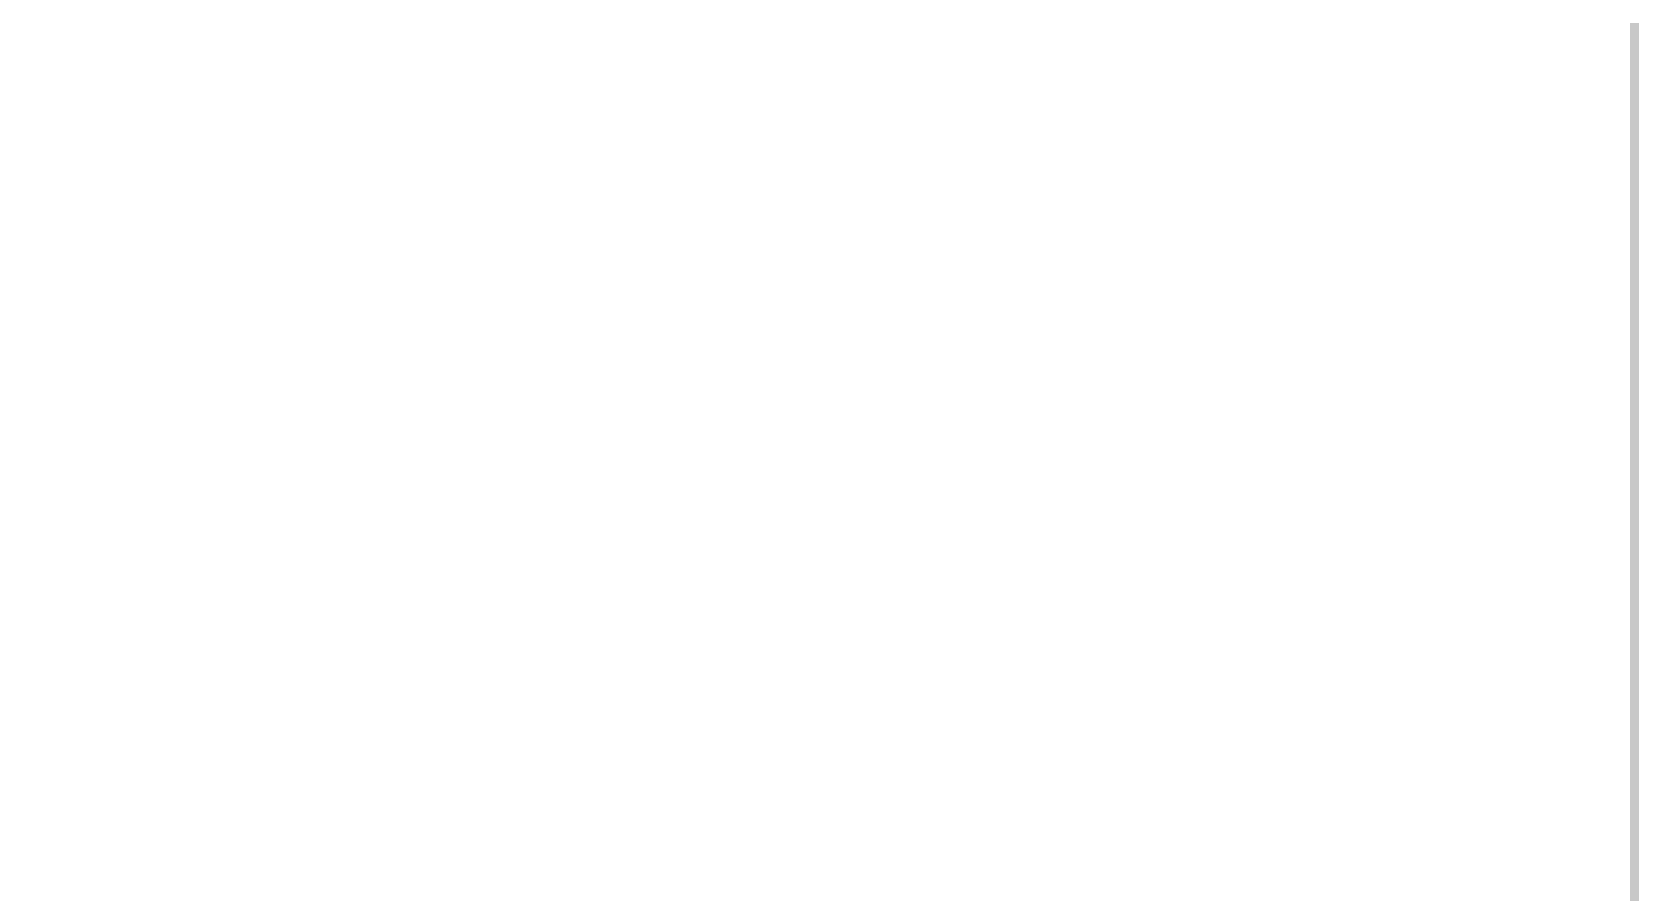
# Model space of a CAD drawing. Header units: inches. Extents: x -4110 to -1807, y 9775 to 11251.
# Drawn here: x -3480.358 to -3480.34874, y 10023.86939 to 10023.87437 of the extents above; entities that cross this region are included whole.
import ezdxf

# ---------------------------------------------------------------- set-up
doc = ezdxf.new("R2010")
doc.units = ezdxf.units.IN
doc.header["$MEASUREMENT"] = 0
for name, color, linetype, lineweight in [('0-1', 7, 'Continuous', 5), ('0-2', 10, 'Continuous', 18), ('A-DOOR-5', 254, 'Continuous', 18), ('A-WALL-PATT-1', 7, 'Continuous', 9)]:
    doc.layers.add(name, color=color, linetype=linetype, lineweight=lineweight)

# ---------------------------------------------------------------- blocks, each defined once
blk = doc.blocks.new('SLIDING - FLUSH - TRIPLE PANEL - SLIDING - FLUSH - 7-0 x 6-8-3853471-ENLARGED RCP - 3RD FLOOR PLAN - WEST')
at = {"layer": 'A-DOOR-5'}
blk.add_hatch(color=256, dxfattribs=at).paths.add_polyline_path([(44.75, 2.25), (44.75, 3), (42.25, 3), (42.25, 2.25), (43.625, 2.25)], flags=0)
blk = doc.blocks.new('CTR - 1st Phase - Unit Layouts_rvt-1-ENLARGED RCP - 3RD FLOOR PLAN - WEST')
at = {"layer": 'A-WALL-PATT-1'}
h = blk.add_hatch(dxfattribs=at)
h.set_pattern_fill('FP_1', color=256, style=0, pattern_type=2)
h.set_pattern_definition([(0, (0, 0), (20.48, 5.12), [0.845, -14.515, 0.845, -14.515, -81.92]), (0, (0, 0), (20.48, 5.12), [-30.72, 0.845, -29.875, 0.845, -14.515, -35.84]), (0, (0, 0), (20.48, 5.12), [-76.8, 0.845, -9.395, 0.845, -24.755]), (120, (7.68, 2.56), (-14.67405, 15.1762003), [0.845, -14.515, 0.845, -14.515, -81.92]), (120, (7.68, 2.56), (-14.67405, 15.1762003), [-30.72, 0.845, -29.875, 0.845, -14.515, -35.84]), (120, (7.68, 2.56), (-14.67405, 15.1762003), [-76.8, 0.845, -9.395, 0.845, -24.755]), (240, (10.24, 12.8), (-5.80595, -20.2962003), [0.845, -14.515, 0.845, -14.515, -81.92]), (240, (10.24, 12.8), (-5.80595, -20.2962003), [-30.72, 0.845, -29.875, 0.845, -14.515, -35.84]), (240, (10.24, 12.8), (-5.80595, -20.2962003), [-76.8, 0.845, -9.395, 0.845, -24.755])])
h.paths.add_polyline_path([(-3480.3487367, 9989.0643961), (-3480.3487367, 10025.6143961), (-3482.7237367, 10025.6143961), (-3482.7237367, 10024.9893961), (-3480.9737367, 10024.9893961), (-3480.9737367, 9989.0643961)], flags=0)
h.paths.add_polyline_path([(-3482.7237367, 10111.6143961), (-3480.3487367, 10111.6143961), (-3480.3487367, 10123.5393961), (-3480.9737367, 10124.1643961), (-3480.9737367, 10112.2393961), (-3482.7237367, 10112.2393961)], flags=0)
at = {"layer": '0-2', "rotation": 270}
blk.add_blockref('SLIDING - FLUSH - TRIPLE PANEL - SLIDING - FLUSH - 7-0 x 6-8-3853471-ENLARGED RCP - 3RD FLOOR PLAN - WEST', (-3482.5987367, 10068.6143961), dxfattribs=at)

msp = doc.modelspace()

# ---------------------------------------------------------------- block references
at = {"layer": '0-1'}
msp.add_blockref('CTR - 1st Phase - Unit Layouts_rvt-1-ENLARGED RCP - 3RD FLOOR PLAN - WEST', (0, 0), dxfattribs=at)

doc.saveas('drawing.dxf')
